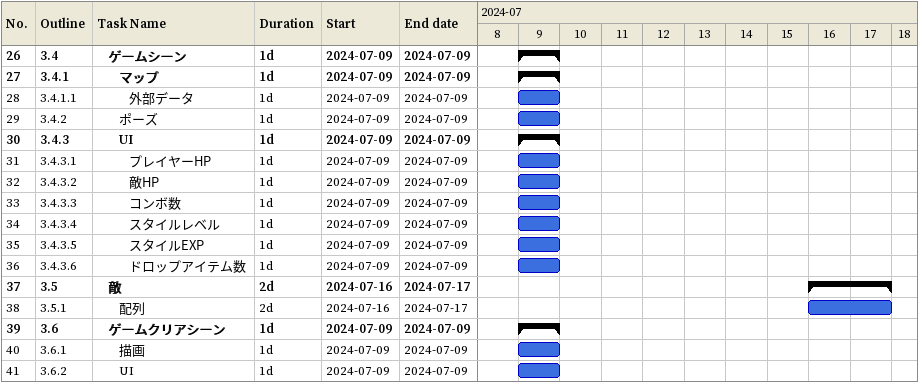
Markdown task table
| ID | WBS | Task | Duration | Start | Finish |
|---|---|---|---|---|---|
| 26 | 3.4 | **ゲームシーン** | 1d | 2024-07-09 | 2024-07-09 |
| 27 | 3.4.1 | **マップ** | 1d | 2024-07-09 | 2024-07-09 |
| 28 | 3.4.1.1 | 外部データ | 1d | 2024-07-09 | 2024-07-09 |
| 29 | 3.4.2 | ポーズ | 1d | 2024-07-09 | 2024-07-09 |
| 30 | 3.4.3 | **UI** | 1d | 2024-07-09 | 2024-07-09 |
| 31 | 3.4.3.1 | プレイヤーHP | 1d | 2024-07-09 | 2024-07-09 |
| 32 | 3.4.3.2 | 敵HP | 1d | 2024-07-09 | 2024-07-09 |
| 33 | 3.4.3.3 | コンボ数 | 1d | 2024-07-09 | 2024-07-09 |
| 34 | 3.4.3.4 | スタイルレベル | 1d | 2024-07-09 | 2024-07-09 |
| 35 | 3.4.3.5 | スタイルEXP | 1d | 2024-07-09 | 2024-07-09 |
| 36 | 3.4.3.6 | ドロップアイテム数 | 1d | 2024-07-09 | 2024-07-09 |
| 37 | 3.5 | **敵** | 2d | 2024-07-16 | 2024-07-17 |
| 38 | 3.5.1 | 配列 | 2d | 2024-07-16 | 2024-07-17 |
| 39 | 3.6 | **ゲームクリアシーン** | 1d | 2024-07-09 | 2024-07-09 |
| 40 | 3.6.1 | 描画 | 1d | 2024-07-09 | 2024-07-09 |
| 41 | 3.6.2 | UI | 1d | 2024-07-09 | 2024-07-09 |
